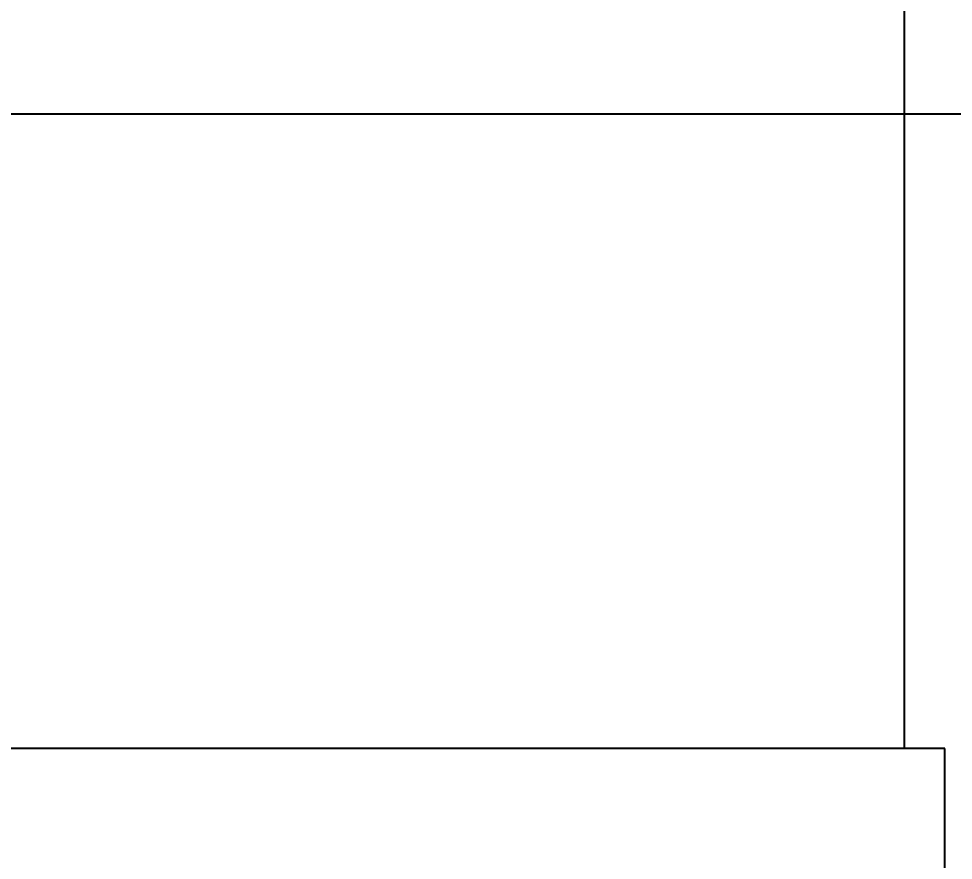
# Model space of a CAD drawing. Header units: millimetres. Extents: x 0 to 594, y 0 to 420.
# Drawn here: x 337.76 to 356.91, y 181.79 to 199.03 of the extents above; entities that cross this region are included whole.
import ezdxf

# ---------------------------------------------------------------- set-up
doc = ezdxf.new("R2010")
doc.units = ezdxf.units.MM
doc.header["$LTSCALE"] = 32.67
doc.layers.get('0').update_dxf_attribs({"linetype": 'CONTINUOUS'})
doc.styles.get("Standard").update_dxf_attribs({"font": 'txt', "width": 0.8})
doc.dimstyles.new('DIMSTYLE_1', dxfattribs={"dimtxt": 2.5, "dimasz": 3, "dimexe": 1.5, "dimexo": 1.2, "dimtad": 1, "dimdsep": 46, "dimtxsty": 'STANDARD', "dimblk": '_FILLED', "dimblk1": '_FILLED', "dimblk2": '_FILLED', "dimcen": 0.09, "dimazin": 2, "dimtp": 0.01, "dimtm": 0.01, "dimtfac": 1, "dimtofl": 0, "dimtmove": 0, "dimatfit": 3, "dimldrblk": '_FILLED', "dimfxl": 1, "dimtolj": 1, "dimarcsym": 0})

# ---------------------------------------------------------------- blocks, each defined once
blk = doc.blocks.new('_FILLED')
at = {"color": 0, "linetype": 'BYBLOCK'}
blk.add_solid([(0, 0), (-1, 0.1667), (-1, -0.1667)], dxfattribs=at)
blk = doc.blocks.new('*D0')
at = {"color": 2, "linetype": 'CONTINUOUS'}
for p, q in [((252.741, 195.783), (252.741, 154.067)), ((391.391, 180.805), (391.391, 154.067)), ((252.741, 155.567), (322.066, 155.567)), ((391.391, 155.567), (322.066, 155.567))]:
    blk.add_line(p, q, dxfattribs=at)
at = {"color": 2, "linetype": 'CONTINUOUS', "xscale": 3, "yscale": 3, "zscale": 3, "rotation": 180}
blk.add_blockref('_FILLED', (252.741, 155.567), dxfattribs=at)
at = {"color": 2, "linetype": 'CONTINUOUS', "xscale": 3, "yscale": 3, "zscale": 3}
blk.add_blockref('_FILLED', (391.391, 155.567), dxfattribs=at)
at = {"color": 2, "linetype": 'CONTINUOUS', "insert": (320.106, 158.692), "char_height": 2.5, "width": 12, "attachment_point": 2, "line_spacing_factor": 0.9}
blk.add_mtext('138.65', dxfattribs=at)
blk = doc.blocks.new('*D1')
at = {"color": 2, "linetype": 'CONTINUOUS'}
for p, q in [((254.041, 197.083), (406.692, 197.083)), ((405.192, 197.083), (405.192, 189.544)), ((405.192, 182.005), (405.192, 189.544)), ((392.591, 182.005), (406.692, 182.005))]:
    blk.add_line(p, q, dxfattribs=at)
at = {"color": 2, "linetype": 'CONTINUOUS', "xscale": 3, "yscale": 3, "zscale": 3}
for p, rotation in [((405.192, 197.083), 90), ((405.192, 182.005), 270)]:
    blk.add_blockref('_FILLED', p, dxfattribs=dict(at, rotation=rotation))
at = {"color": 2, "linetype": 'CONTINUOUS', "insert": (402.067, 189.544), "char_height": 2.5, "width": 10, "attachment_point": 2, "rotation": 90, "line_spacing_factor": 0.9}
blk.add_mtext('15.08', dxfattribs=at)

msp = doc.modelspace()

# ---------------------------------------------------------------- linework, layer by layer
at = {"color": 40, "linetype": 'CONTINUOUS'}
for p, q in [((355.909, 184.083), (355.909, 274.913)), ((356.741, 184.083), (280.741, 184.083)), ((356.741, 169.083), (356.741, 184.083))]:
    msp.add_line(p, q, dxfattribs=at)

# ---------------------------------------------------------------- dimensions: what is measured, and where the dimension line sits
at = {"color": 2, "linetype": 'CONTINUOUS'}
dim = msp.add_linear_dim(base=(405.192, 182.005), p1=(252.841, 197.083), p2=(391.391, 182.005), angle=270, dimstyle='DIMSTYLE_1', dxfattribs=at)
dim.commit()
dim.dimension.update_dxf_attribs({"geometry": '*D1', "text_midpoint": (405.192, 189.857), "dimtype": 160})
dim = msp.add_linear_dim(base=(391.391, 155.567), p1=(252.741, 196.983), p2=(391.391, 182.005), dimstyle='DIMSTYLE_1', dxfattribs=at)
dim.commit()
dim.dimension.update_dxf_attribs({"geometry": '*D0', "text_midpoint": (320.419, 155.567), "dimtype": 160})

doc.saveas('drawing.dxf')
